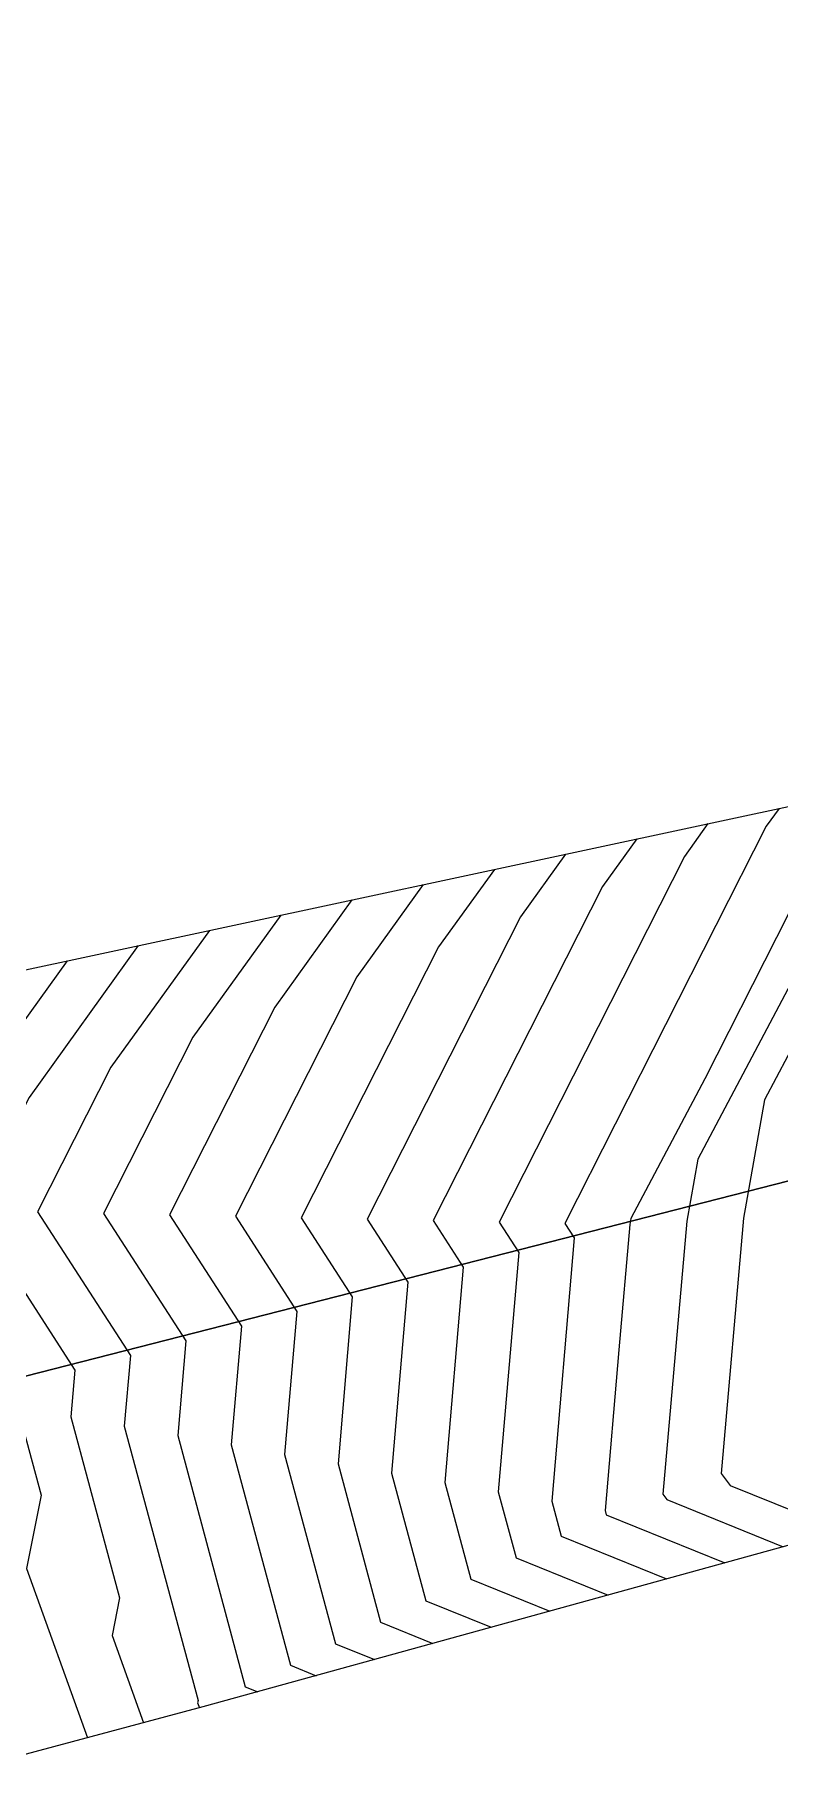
# Model space of a CAD drawing. Header units: metres. Extents: x 419533 to 423558, y 4805342 to 4807578.
# Drawn here: x 420532 to 420567.4, y 4805727.3 to 4805809.5 of the extents above; entities that cross this region are included whole.
import ezdxf

# ---------------------------------------------------------------- set-up
doc = ezdxf.new("R2010")
doc.units = ezdxf.units.M
for name, color, linetype in [('C-TINN-BNDY', 110, 'Continuous'), ('C-TOPO-MAJR', 9, 'Continuous'), ('C-TOPO-MINR', 8, 'Continuous')]:
    doc.layers.add(name, color=color, linetype=linetype)

# ---------------------------------------------------------------- blocks, each defined once
blk = doc.blocks.new('tower_bases_layout_1')
at = {"color": 31, "lineweight": 30, "true_color": 0xffbd7a, "elevation": 1718.013}
blk.add_lwpolyline([(423449.834, 4807399.592), (423130.593, 4807500.114), (421950.92, 4806612.998), (421795.045, 4806430.988), (421305.015, 4806147.038), (421305.015, 4806147.038), (420630.083, 4805770.97), (419765.157, 4805549.54), (419617.356, 4805580.088)], dxfattribs=at)
blk = doc.blocks.new('leg_extensions_profiles_1')
at = {"layer": 'C-TINN-BNDY', "color": 110, "linetype": 'Continuous', "lineweight": -3, "flags": 128}
for points in [[(420296.26, 4805703.792), (420365.403, 4805720.646), (420443.813, 4805743.55), (420493.397, 4805756.88), (420571.485, 4805773.595), (420628.982, 4805788.722), (420632.063, 4805789.238), (420633.817, 4805789.509), (420719.216, 4805820.939), (420765.286, 4805867.431), (420766.098, 4805868.385), (420768.036, 4805869.978), (420852.275, 4805909.574), (420915.396, 4805955.503), (420993.872, 4805994.451), (421033.053, 4806016.161), (421101.011, 4806050.421)], [(421153.82, 4806042.891), (421085.295, 4806009.979), (421037.348, 4805986.37), (420994.894, 4805949.359), (420921.637, 4805915.578), (420890.205, 4805900.173), (420841.568, 4805872.688), (420793.968, 4805840.145), (420761.057, 4805805.542), (420694.272, 4805788.321), (420637.63, 4805756.679), (420635.977, 4805756.526), (420540.025, 4805730.054), (420500.491, 4805719.481), (420422.087, 4805699.837), (420396.243, 4805692.836), (420350.788, 4805681.109)]]:
    blk.add_lwpolyline(points, dxfattribs=at)
at = {"layer": 'C-TOPO-MAJR', "color": 9, "linetype": 'Continuous', "lineweight": -3, "flags": 128}
for points, elevation in [([(420577.4233775475, 4805775.157339551), (420577.2060534918, 4805775.028518573), (420574.4584274521, 4805773.501551654), (420566.7128955845, 4805758.875665926), (420565.712573023, 4805753.269771313), (420564.6494688347, 4805741.13562451), (420565.0700259908, 4805740.574248069), (420570.3738223932, 4805738.426874212)], 1685), ([(420560.6374707309, 4805771.273049742), (420559.0065011966, 4805769.010017768), (420550.9592066919, 4805753.147953631), (420552.3942465996, 4805750.929115232), (420551.519042895, 4805740.711900546), (420552.7557369117, 4805736.115694698), (420556.5007092129, 4805734.59944954)], 1680), ([(420543.7199266432, 4805767.651792321), (420539.5453365001, 4805761.859390456), (420535.3000331627, 4805753.491450923), (420539.2126972206, 4805747.441745121), (420538.8269263001, 4805742.938217208), (420542.0360190676, 4805731.011539512), (420542.6275960326, 4805730.772024868)], 1675)]:
    blk.add_lwpolyline(points, dxfattribs=dict(at, elevation=elevation))
at = {"layer": 'C-TOPO-MINR', "color": 8, "linetype": 'Continuous', "lineweight": -3, "flags": 128}
for points, elevation in [([(420574.1132451353, 4805774.286470236), (420574.017060464, 4805774.229455823), (420572.800998549, 4805773.553641032), (420563.536139128, 4805756.058809497), (420563.0112550463, 4805753.117313465), (420561.8760271003, 4805740.159954531), (420562.0710844408, 4805739.899584224), (420567.5991997571, 4805737.661389277)], 1684), ([(420570.7879971836, 4805773.445804194), (420570.6832000145, 4805773.300394154), (420563.8723032258, 4805759.8754), (420560.3593826715, 4805753.241953068), (420560.3099370695, 4805752.964855616), (420559.7887991632, 4805747.016648536), (420559.1343128519, 4805739.376110549), (420559.1875676182, 4805739.17818781), (420564.8245771211, 4805736.895904343)], 1683), ([(420567.404488366, 4805772.72155271), (420566.7909670752, 4805771.870268692), (420557.2228761035, 4805753.010554715), (420557.6668663513, 4805752.324063276), (420556.595889533, 4805739.821373882), (420557.0436240494, 4805738.157356773), (420562.049954485, 4805736.130419409)], 1682), ([(420564.0209795485, 4805771.997301226), (420562.8987341359, 4805770.440143229), (420554.0910413977, 4805753.079254173), (420555.0305564755, 4805751.626589254), (420554.057466214, 4805740.266637214), (420554.8996804805, 4805737.136525735), (420559.2753318489, 4805735.364934474)], 1681), ([(420557.2539619134, 4805770.548798257), (420555.1142682573, 4805767.579892306), (420547.8273719861, 4805753.21665309), (420549.7579367238, 4805750.23164121), (420548.980619576, 4805741.157163879), (420550.6117933429, 4805735.094863661), (420553.7260865769, 4805733.833964606)], 1679), ([(420550.4869442784, 4805769.100295289), (420547.3298023787, 4805764.719641381), (420541.5637025743, 4805753.354052007), (420544.4853169722, 4805748.836693166), (420543.9037729381, 4805742.047690543), (420546.3239062052, 4805733.053201587), (420548.1768413048, 4805732.302994736)], 1677), ([(420553.8704530959, 4805769.824546774), (420551.222035318, 4805766.149766843), (420544.6955372802, 4805753.285352549), (420547.121626848, 4805749.534167187), (420546.4421962571, 4805741.602427211), (420548.4678497741, 4805734.074032624), (420550.9514639408, 4805733.068479671)], 1678), ([(420547.1034354608, 4805768.376043806), (420543.4375694394, 4805763.289515918), (420538.4318678685, 4805753.422751465), (420541.8490070964, 4805748.139219143), (420541.3653496191, 4805742.492953875), (420544.1799626364, 4805732.03237055), (420545.4022186687, 4805731.537509803)], 1676), ([(420540.3364178257, 4805766.927540838), (420535.6531035608, 4805760.429264993), (420532.1681984569, 4805753.560150382), (420536.5763873447, 4805746.744271099), (420536.2885029811, 4805743.38348054), (420539.7937232768, 4805730.356237096), (420539.7728484581, 4805730.251635242), (420539.8601420501, 4805730.009910277)], 1674), ([(420536.9529090082, 4805766.203289354), (420531.7608706215, 4805758.999139532), (420529.036363751, 4805753.628849841), (420533.9400774689, 4805746.046797077), (420533.7500796621, 4805743.828743872), (420536.0634535464, 4805735.23102897), (420535.7058881057, 4805733.43930044), (420537.2011428571, 4805729.298785714)], 1673), ([(420533.5694001907, 4805765.47903787), (420527.8686376822, 4805757.569014069), (420525.9045290452, 4805753.697549299), (420531.3037675931, 4805745.349323055), (420531.2116563431, 4805744.274007204), (420532.3331838162, 4805740.105820846), (420531.6389277533, 4805736.626965639), (420534.5421436643, 4805728.587661151)], 1672)]:
    blk.add_lwpolyline(points, dxfattribs=dict(at, elevation=elevation))

msp = doc.modelspace()

# ---------------------------------------------------------------- linework, layer by layer
at = {"layer": 'C-TOPO-MAJR', "color": 9, "linetype": 'Continuous', "lineweight": -3, "flags": 128}
for points, elevation in [([(420577.4233775475, 4805775.157339551), (420577.2060534918, 4805775.028518573), (420574.4584274521, 4805773.501551654), (420566.7128955845, 4805758.875665926), (420565.712573023, 4805753.269771313), (420564.6494688347, 4805741.13562451), (420565.0700259908, 4805740.574248069), (420570.3738223932, 4805738.426874212)], 1685), ([(420560.6374707309, 4805771.273049742), (420559.0065011966, 4805769.010017768), (420550.9592066919, 4805753.147953631), (420552.3942465996, 4805750.929115232), (420551.519042895, 4805740.711900546), (420552.7557369117, 4805736.115694698), (420556.5007092129, 4805734.59944954)], 1680), ([(420543.7199266432, 4805767.651792321), (420539.5453365001, 4805761.859390456), (420535.3000331627, 4805753.491450923), (420539.2126972206, 4805747.441745121), (420538.8269263001, 4805742.938217208), (420542.0360190676, 4805731.011539512), (420542.6275960326, 4805730.772024868)], 1675)]:
    msp.add_lwpolyline(points, dxfattribs=dict(at, elevation=elevation))
at = {"layer": 'C-TOPO-MINR', "color": 8, "linetype": 'Continuous', "lineweight": -3, "flags": 128}
for points, elevation in [([(420574.1132451353, 4805774.286470236), (420574.017060464, 4805774.229455823), (420572.800998549, 4805773.553641032), (420563.536139128, 4805756.058809497), (420563.0112550463, 4805753.117313465), (420561.8760271003, 4805740.159954531), (420562.0710844408, 4805739.899584224), (420567.5991997571, 4805737.661389277)], 1684), ([(420570.7879971836, 4805773.445804194), (420570.6832000145, 4805773.300394154), (420563.8723032258, 4805759.8754), (420560.3593826715, 4805753.241953068), (420560.3099370695, 4805752.964855616), (420559.7887991632, 4805747.016648536), (420559.1343128519, 4805739.376110549), (420559.1875676182, 4805739.17818781), (420564.8245771211, 4805736.895904343)], 1683), ([(420567.404488366, 4805772.72155271), (420566.7909670752, 4805771.870268692), (420557.2228761035, 4805753.010554715), (420557.6668663513, 4805752.324063276), (420556.595889533, 4805739.821373882), (420557.0436240494, 4805738.157356773), (420562.049954485, 4805736.130419409)], 1682), ([(420564.0209795485, 4805771.997301226), (420562.8987341359, 4805770.440143229), (420554.0910413977, 4805753.079254173), (420555.0305564755, 4805751.626589254), (420554.057466214, 4805740.266637214), (420554.8996804805, 4805737.136525735), (420559.2753318489, 4805735.364934474)], 1681), ([(420557.2539619134, 4805770.548798257), (420555.1142682573, 4805767.579892306), (420547.8273719861, 4805753.21665309), (420549.7579367238, 4805750.23164121), (420548.980619576, 4805741.157163879), (420550.6117933429, 4805735.094863661), (420553.7260865769, 4805733.833964606)], 1679), ([(420550.4869442784, 4805769.100295289), (420547.3298023787, 4805764.719641381), (420541.5637025743, 4805753.354052007), (420544.4853169722, 4805748.836693166), (420543.9037729381, 4805742.047690543), (420546.3239062052, 4805733.053201587), (420548.1768413048, 4805732.302994736)], 1677), ([(420553.8704530959, 4805769.824546774), (420551.222035318, 4805766.149766843), (420544.6955372802, 4805753.285352549), (420547.121626848, 4805749.534167187), (420546.4421962571, 4805741.602427211), (420548.4678497741, 4805734.074032624), (420550.9514639408, 4805733.068479671)], 1678), ([(420547.1034354608, 4805768.376043806), (420543.4375694394, 4805763.289515918), (420538.4318678685, 4805753.422751465), (420541.8490070964, 4805748.139219143), (420541.3653496191, 4805742.492953875), (420544.1799626364, 4805732.03237055), (420545.4022186687, 4805731.537509803)], 1676), ([(420540.3364178257, 4805766.927540838), (420535.6531035608, 4805760.429264993), (420532.1681984569, 4805753.560150382), (420536.5763873447, 4805746.744271099), (420536.2885029811, 4805743.38348054), (420539.7937232768, 4805730.356237096), (420539.7728484581, 4805730.251635242), (420539.8601420501, 4805730.009910277)], 1674), ([(420536.9529090082, 4805766.203289354), (420531.7608706215, 4805758.999139532), (420529.036363751, 4805753.628849841), (420533.9400774689, 4805746.046797077), (420533.7500796621, 4805743.828743872), (420536.0634535464, 4805735.23102897), (420535.7058881057, 4805733.43930044), (420537.2011428571, 4805729.298785714)], 1673), ([(420533.5694001907, 4805765.47903787), (420527.8686376822, 4805757.569014069), (420525.9045290452, 4805753.697549299), (420531.3037675931, 4805745.349323055), (420531.2116563431, 4805744.274007204), (420532.3331838162, 4805740.105820846), (420531.6389277533, 4805736.626965639), (420534.5421436643, 4805728.587661151)], 1672)]:
    msp.add_lwpolyline(points, dxfattribs=dict(at, elevation=elevation))

# ---------------------------------------------------------------- block references
for name in ['leg_extensions_profiles_1', 'tower_bases_layout_1']:
    msp.add_blockref(name, (0, 0))

doc.saveas('drawing.dxf')
